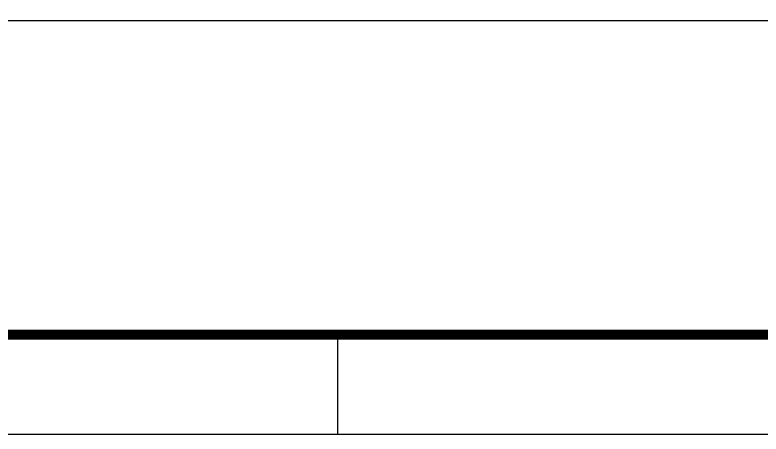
# Model space of a CAD drawing. Header units: millimetres. Extents: x 3724 to 8454, y 143 to 322.
# Drawn here: x 3736.61 to 3742.25, y 142.71 to 145.87 of the extents above; entities that cross this region are included whole.
import ezdxf

# ---------------------------------------------------------------- set-up
doc = ezdxf.new("R2010")
doc.units = ezdxf.units.MM
doc.header["$LTSCALE"] = 20
doc.layers.add('A-PEN-R', color=1, linetype='Continuous')

# ---------------------------------------------------------------- blocks, each defined once
blk = doc.blocks.new('PRANCHA')
at = {"color": 1}
blk.add_line((20, 1), (20, 0), dxfattribs=at)
blk.add_lwpolyline([(0, 0), (84.1, 0), (84.1, 59.4), (0, 59.4)], close=True, dxfattribs=at)
at = {"color": 4, "const_width": 0.1}
blk.add_lwpolyline([(2.5, 58.4), (83.1, 58.4), (83.1, 1), (2.5, 1)], close=True, dxfattribs=at)

msp = doc.modelspace()

# ---------------------------------------------------------------- linework, layer by layer
at = {"layer": 'A-PEN-R', "ltscale": 0.3}
msp.add_line((3755.3271, 145.8246), (3727.8271, 145.8246), dxfattribs=at)
msp.add_line((3755.3271, 145.8246), (3727.8271, 145.8246), dxfattribs=at)

# ---------------------------------------------------------------- block references
at = {"xscale": 0.75, "yscale": 0.75, "zscale": 0.75}
msp.add_blockref('PRANCHA', (3724.0506, 142.7051), dxfattribs=at)

doc.saveas('drawing.dxf')
